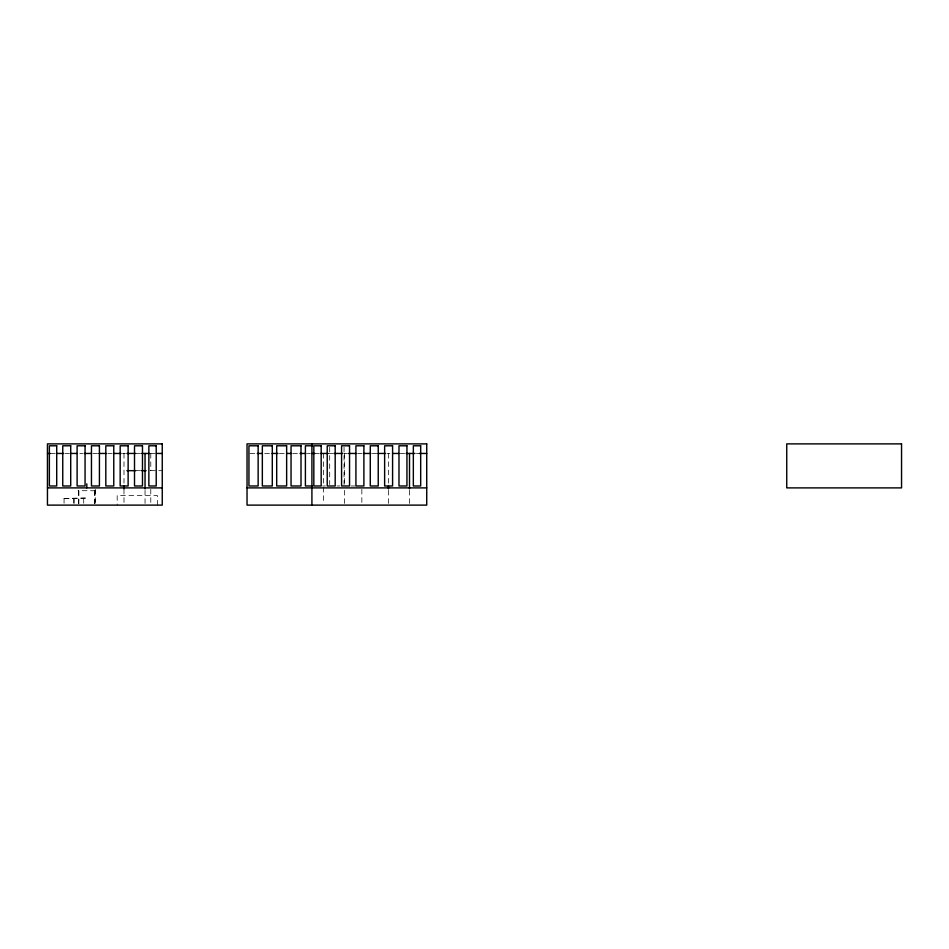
<?xml version="1.0" encoding="UTF-8"?>
<svg xmlns="http://www.w3.org/2000/svg" width="949" height="949" viewBox="0 0 949 949"><rect width="100%" height="100%" fill="white"/><g stroke="black" fill="none" stroke-linecap="round" stroke-linejoin="round"><path stroke-width="0.71" stroke-dasharray="4.75 3.56" d="M50.392 453.456L54.805 453.456M65.113 453.456L69.526 453.456M79.835 453.456L82.777 453.456M93.085 453.456L97.498 453.456M107.795 453.456L112.219 453.456M122.516 453.456L125.458 453.456M135.766 453.456L141.65 453.456M150.488 453.456L154.901 453.456M249.978 453.456L255.874 453.456M264.7 453.456L270.584 453.456M279.421 453.456L285.305 453.456M292.672 453.456L298.555 453.456M307.381 453.456L310.335 453.456M314.866 453.456L319.279 453.456M327.998 453.456L334.001 453.456M344.179 453.456L347.5 453.456M357.548 453.456L361.96 453.456M372.269 453.456L376.682 453.456M386.99 453.456L389.932 453.456M400.229 453.456L404.654 453.456M416.421 453.456L419.363 453.456M135.766 470.668L141.65 470.668M150.488 470.668L162.255 470.668M322.589 485.983L325.436 485.983M336.942 485.983L339.789 485.983M351.083 485.983L355.009 485.983M95.291 490.763L78.067 490.669M409.505 490.36L409.505 503.634M388.461 453.456L388.461 484.453M388.461 490.36L388.461 503.634M361.842 489.328L361.842 503.682M344.629 453.456L344.629 484.453M344.629 490.36L344.629 503.634M344.048 447.228L344.048 484.548M329.694 447.228L329.694 484.548M323.573 453.456L323.573 485.924M323.573 487.406L323.573 503.634M157.356 505.117L157.356 495.544L117.178 495.544L117.178 505.117M150.784 453.456L150.784 470.668M150.784 489.328L150.784 503.682M145.043 490.36L145.043 503.634M123.987 453.456L123.987 484.453M123.987 489.328L123.987 505.117M95.291 489.328L95.291 505.117M94.995 490.763L94.995 503.682M94.449 490.763L94.449 503.682M83.702 498.486L83.702 505.117M78.897 490.763L78.897 503.682M78.352 490.763L78.352 503.682M74.247 498.486L74.247 505.117M73.512 498.486L73.512 505.117M64.058 498.486L64.058 505.117M85.363 498.095L62.397 498.486L85.363 498.095"/><path stroke-width="1.42" d="M312.506 445.793L305.4 445.793L305.4 485.983L312.506 485.983M47.45 453.456L50.392 453.456M56.276 453.456L63.642 453.456M70.997 453.456L76.893 453.456M84.247 453.456L91.602 453.456M98.969 453.456L106.324 453.456M113.69 453.456L121.045 453.456M126.929 453.456L135.766 453.456M141.65 453.456L149.349 453.456M156.371 453.456L162.255 453.456M257.345 453.456L261.758 453.456M272.055 453.456L277.95 453.456M286.776 453.456L291.189 453.456M300.026 453.456L305.91 453.456M311.913 453.456L314.866 453.456M320.75 453.456L328.105 453.456M334.001 453.456L342.826 453.456M348.71 453.456L356.077 453.456M363.431 453.456L370.798 453.456M378.153 453.456L385.519 453.456M392.874 453.456L398.758 453.456M406.125 453.456L414.95 453.456M419.363 453.456L426.73 453.456M126.929 470.668L135.766 470.668M141.65 470.668L146.075 470.668M47.45 487.893L162.255 487.893M247.037 487.893L426.73 487.893M409.505 453.456L409.505 488.877M388.461 485.924L388.461 488.877M311.913 443.883L311.913 505.117M145.043 453.456L145.043 488.877M123.987 485.924L123.987 488.877M86.81 483.86L86.81 487.81M162.255 443.883L47.45 443.883L47.45 505.117L162.255 505.117L162.255 443.883M426.73 443.883L247.037 443.883L247.037 505.117L426.73 505.117L426.73 443.883M901.55 443.883L786.745 443.883L786.745 487.893L901.55 487.893L901.55 443.883M56.715 445.793L49.36 445.793L49.36 485.983L56.715 485.983L56.715 445.793M70.712 445.793L62.753 445.793L62.753 485.983L70.712 485.983L70.712 445.793M85.066 445.793L77.106 445.793L77.106 485.983L85.066 485.983L85.066 445.793M99.42 445.793L91.46 445.793L91.46 485.983L99.42 485.983L99.42 445.793M113.773 445.793L105.814 445.793L105.814 485.983L113.773 485.983L113.773 445.793M128.127 445.793L120.167 445.793L120.167 485.983L128.127 485.983L128.127 445.793M142.48 445.793L134.509 445.793L134.509 485.983L142.48 485.983L142.48 445.793M156.217 445.793L148.863 445.793L148.863 485.983L156.217 485.983L156.217 445.793M258.14 445.793L248.946 445.793L248.946 485.983L258.14 485.983L258.14 445.793M272.292 445.793L262.339 445.793L262.339 485.983L272.292 485.983L272.292 445.793M286.645 445.793L276.693 445.793L276.693 485.983L286.645 485.983L286.645 445.793M300.999 445.793L291.046 445.793L291.046 485.983L300.999 485.983L300.999 445.793M321.177 445.793L313.834 445.793L313.834 485.983L321.177 485.983L321.177 445.793M335.187 445.793L327.227 445.793L327.227 485.983L335.187 485.983L335.187 445.793M349.54 445.793L341.581 445.793L341.581 485.983L349.54 485.983L349.54 445.793M363.894 445.793L355.922 445.793L355.922 485.983L363.894 485.983L363.894 445.793M378.236 445.793L370.276 445.793L370.276 485.983L378.236 485.983L378.236 445.793M392.589 445.793L384.63 445.793L384.63 485.983L392.589 485.983L392.589 445.793M406.943 445.793L398.983 445.793L398.983 485.983L406.943 485.983L406.943 445.793M420.68 445.793L413.337 445.793L413.337 485.983L420.68 485.983L420.68 445.793"/></g></svg>
